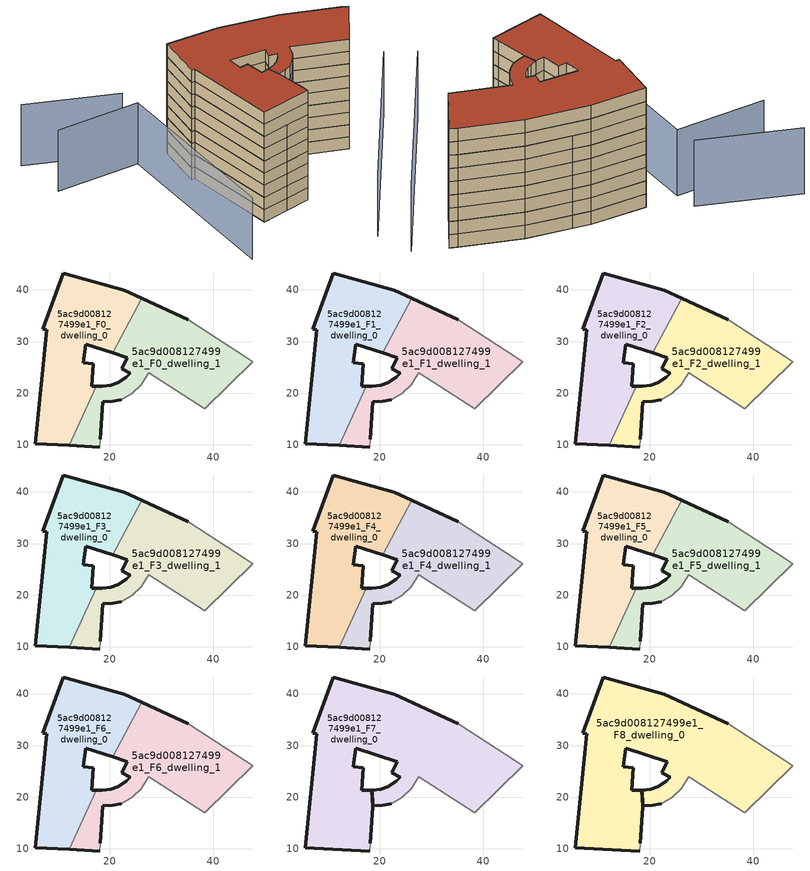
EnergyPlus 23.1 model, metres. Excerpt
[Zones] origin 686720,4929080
5ac9d008127499e1_F0_dwelling_0
 floor ground (EU_floor_Construction): 12.13,9.83 17.35,21.32 16.42,21.35 16.78,25.68 14.85,25.91 15.3,29.46 20.5,27.77 26.2,38.35 22.74,39.92 10.91,43.29 6.94,32.34 7.74,32.26 5.53,10.16 z0
 wall outside (EU_wall_Construction): 20.5,27.77 15.3,29.46 14.85,25.91 16.78,25.68 16.42,21.35 17.35,21.32 / 12.13,9.83 5.53,10.16 7.74,32.26 6.94,32.34 10.91,43.29 22.74,39.92 26.2,38.35 z0:3
 wall to 5ac9d008127499e1_F0_dwelling_1 (EU_wall_Construction): 26.2,38.35 20.5,27.77 / 17.35,21.32 12.13,9.83 z0:3
5ac9d008127499e1_F0_dwelling_1
 floor ground (EU_floor_Construction): 38.4,16.98 47.66,26.03 46.21,27.08 35.16,34.26 26.2,38.35 20.5,27.77 23.3,26.86 22.23,24.72 23.93,23.85 23.15,23.06 21.48,21.96 20.14,21.55 18.47,21.28 17.35,21.32 12.13,9.83 18.01,9.53 18.08,11 18.56,18.33 20.52,18.4 22.2,18.66 24.33,19.97 26.05,21.59 27.55,23.96 z0
 wall outside (EU_wall_Construction): 22.2,18.66 20.52,18.4 18.56,18.33 18.08,11 / 18.01,9.53 12.13,9.83 / 17.35,21.32 18.47,21.28 20.14,21.55 21.48,21.96 23.15,23.06 23.93,23.85 22.23,24.72 23.3,26.86 20.5,27.77 / 26.2,38.35 35.16,34.26 z0:3
 wall adiabatic (EU_wall_Construction): 18.08,11 18.01,9.53 / 35.16,34.26 46.21,27.08 47.66,26.03 38.4,16.98 27.55,23.96 26.05,21.59 24.33,19.97 22.2,18.66 z0:3
5ac9d008127499e1_F1_dwelling_0
 floor to 5ac9d008127499e1_F0_dwelling_0 (EU_floor_Construction): 12.13,9.83 17.35,21.32 16.42,21.35 16.78,25.68 14.85,25.91 15.3,29.46 20.5,27.77 26.2,38.35 22.74,39.92 10.91,43.29 6.94,32.34 7.74,32.26 5.53,10.16 z3
 wall outside (EU_wall_Construction): 20.5,27.77 15.3,29.46 14.85,25.91 16.78,25.68 16.42,21.35 17.35,21.32 / 12.13,9.83 5.53,10.16 7.74,32.26 6.94,32.34 10.91,43.29 22.74,39.92 26.2,38.35 z3:6
 wall to 5ac9d008127499e1_F1_dwelling_1 (EU_wall_Construction): 26.2,38.35 20.5,27.77 / 17.35,21.32 12.13,9.83 z3:6
5ac9d008127499e1_F1_dwelling_1
 floor to 5ac9d008127499e1_F0_dwelling_1 (EU_floor_Construction): 38.4,16.98 47.66,26.03 46.21,27.08 35.16,34.26 26.2,38.35 20.5,27.77 23.3,26.86 22.23,24.72 23.93,23.85 23.15,23.06 21.48,21.96 20.14,21.55 18.47,21.28 17.35,21.32 12.13,9.83 18.01,9.53 18.08,11 18.56,18.33 20.52,18.4 22.2,18.66 24.33,19.97 26.05,21.59 27.55,23.96 z3
 wall outside (EU_wall_Construction): 22.2,18.66 20.52,18.4 18.56,18.33 18.08,11 / 18.01,9.53 12.13,9.83 / 17.35,21.32 18.47,21.28 20.14,21.55 21.48,21.96 23.15,23.06 23.93,23.85 22.23,24.72 23.3,26.86 20.5,27.77 / 26.2,38.35 35.16,34.26 z3:6
 wall adiabatic (EU_wall_Construction): 18.08,11 18.01,9.53 / 35.16,34.26 46.21,27.08 47.66,26.03 38.4,16.98 27.55,23.96 26.05,21.59 24.33,19.97 22.2,18.66 z3:6
5ac9d008127499e1_F2_dwelling_0
 floor to 5ac9d008127499e1_F1_dwelling_0 (EU_floor_Construction): 12.13,9.83 17.35,21.32 16.42,21.35 16.78,25.68 14.85,25.91 15.3,29.46 20.5,27.77 26.2,38.35 22.74,39.92 10.91,43.29 6.94,32.34 7.74,32.26 5.53,10.16 z6
 wall outside (EU_wall_Construction): 20.5,27.77 15.3,29.46 14.85,25.91 16.78,25.68 16.42,21.35 17.35,21.32 / 12.13,9.83 5.53,10.16 7.74,32.26 6.94,32.34 10.91,43.29 22.74,39.92 26.2,38.35 z6:9
 wall to 5ac9d008127499e1_F2_dwelling_1 (EU_wall_Construction): 26.2,38.35 20.5,27.77 / 17.35,21.32 12.13,9.83 z6:9
5ac9d008127499e1_F2_dwelling_1
 floor to 5ac9d008127499e1_F1_dwelling_1 (EU_floor_Construction): 38.4,16.98 47.66,26.03 46.21,27.08 35.16,34.26 26.2,38.35 20.5,27.77 23.3,26.86 22.23,24.72 23.93,23.85 23.15,23.06 21.48,21.96 20.14,21.55 18.47,21.28 17.35,21.32 12.13,9.83 18.01,9.53 18.08,11 18.56,18.33 20.52,18.4 22.2,18.66 24.33,19.97 26.05,21.59 27.55,23.96 z6
 wall outside (EU_wall_Construction): 22.2,18.66 20.52,18.4 18.56,18.33 18.08,11 / 18.01,9.53 12.13,9.83 / 17.35,21.32 18.47,21.28 20.14,21.55 21.48,21.96 23.15,23.06 23.93,23.85 22.23,24.72 23.3,26.86 20.5,27.77 / 26.2,38.35 35.16,34.26 z6:9
 wall adiabatic (EU_wall_Construction): 18.08,11 18.01,9.53 / 35.16,34.26 46.21,27.08 47.66,26.03 38.4,16.98 27.55,23.96 26.05,21.59 24.33,19.97 22.2,18.66 z6:9
5ac9d008127499e1_F3_dwelling_0
 floor to 5ac9d008127499e1_F2_dwelling_0 (EU_floor_Construction): 12.13,9.83 17.35,21.32 16.42,21.35 16.78,25.68 14.85,25.91 15.3,29.46 20.5,27.77 26.2,38.35 22.74,39.92 10.91,43.29 6.94,32.34 7.74,32.26 5.53,10.16 z9
 wall outside (EU_wall_Construction): 20.5,27.77 15.3,29.46 14.85,25.91 16.78,25.68 16.42,21.35 17.35,21.32 / 12.13,9.83 5.53,10.16 7.74,32.26 6.94,32.34 10.91,43.29 22.74,39.92 26.2,38.35 z9:12
 wall to 5ac9d008127499e1_F3_dwelling_1 (EU_wall_Construction): 26.2,38.35 20.5,27.77 / 17.35,21.32 12.13,9.83 z9:12
5ac9d008127499e1_F3_dwelling_1
 floor to 5ac9d008127499e1_F2_dwelling_1 (EU_floor_Construction): 38.4,16.98 47.66,26.03 46.21,27.08 35.16,34.26 26.2,38.35 20.5,27.77 23.3,26.86 22.23,24.72 23.93,23.85 23.15,23.06 21.48,21.96 20.14,21.55 18.47,21.28 17.35,21.32 12.13,9.83 18.01,9.53 18.08,11 18.56,18.33 20.52,18.4 22.2,18.66 24.33,19.97 26.05,21.59 27.55,23.96 z9
 wall outside (EU_wall_Construction): 22.2,18.66 20.52,18.4 18.56,18.33 18.08,11 / 18.01,9.53 12.13,9.83 / 17.35,21.32 18.47,21.28 20.14,21.55 21.48,21.96 23.15,23.06 23.93,23.85 22.23,24.72 23.3,26.86 20.5,27.77 / 26.2,38.35 35.16,34.26 z9:12
 wall adiabatic (EU_wall_Construction): 18.08,11 18.01,9.53 / 35.16,34.26 46.21,27.08 47.66,26.03 38.4,16.98 27.55,23.96 26.05,21.59 24.33,19.97 22.2,18.66 z9:12
5ac9d008127499e1_F4_dwelling_0
 floor to 5ac9d008127499e1_F3_dwelling_0 (EU_floor_Construction): 12.13,9.83 17.35,21.32 16.42,21.35 16.78,25.68 14.85,25.91 15.3,29.46 20.5,27.77 26.2,38.35 22.74,39.92 10.91,43.29 6.94,32.34 7.74,32.26 5.53,10.16 z12
 wall outside (EU_wall_Construction): 20.5,27.77 15.3,29.46 14.85,25.91 16.78,25.68 16.42,21.35 17.35,21.32 / 12.13,9.83 5.53,10.16 7.74,32.26 6.94,32.34 10.91,43.29 22.74,39.92 26.2,38.35 z12:15
 wall to 5ac9d008127499e1_F4_dwelling_1 (EU_wall_Construction): 26.2,38.35 20.5,27.77 / 17.35,21.32 12.13,9.83 z12:15
5ac9d008127499e1_F4_dwelling_1
 floor to 5ac9d008127499e1_F3_dwelling_1 (EU_floor_Construction): 38.4,16.98 47.66,26.03 46.21,27.08 35.16,34.26 26.2,38.35 20.5,27.77 23.3,26.86 22.23,24.72 23.93,23.85 23.15,23.06 21.48,21.96 20.14,21.55 18.47,21.28 17.35,21.32 12.13,9.83 18.01,9.53 18.08,11 18.56,18.33 20.52,18.4 22.2,18.66 24.33,19.97 26.05,21.59 27.55,23.96 z12
 wall outside (EU_wall_Construction): 22.2,18.66 20.52,18.4 18.56,18.33 18.08,11 / 18.01,9.53 12.13,9.83 / 17.35,21.32 18.47,21.28 20.14,21.55 21.48,21.96 23.15,23.06 23.93,23.85 22.23,24.72 23.3,26.86 20.5,27.77 / 26.2,38.35 35.16,34.26 z12:15
 wall adiabatic (EU_wall_Construction): 18.08,11 18.01,9.53 / 35.16,34.26 46.21,27.08 47.66,26.03 38.4,16.98 27.55,23.96 26.05,21.59 24.33,19.97 22.2,18.66 z12:15
5ac9d008127499e1_F5_dwelling_0
 floor to 5ac9d008127499e1_F4_dwelling_0 (EU_floor_Construction): 12.13,9.83 17.35,21.32 16.42,21.35 16.78,25.68 14.85,25.91 15.3,29.46 20.5,27.77 26.2,38.35 22.74,39.92 10.91,43.29 6.94,32.34 7.74,32.26 5.53,10.16 z15
 wall outside (EU_wall_Construction): 20.5,27.77 15.3,29.46 14.85,25.91 16.78,25.68 16.42,21.35 17.35,21.32 / 12.13,9.83 5.53,10.16 7.74,32.26 6.94,32.34 10.91,43.29 22.74,39.92 26.2,38.35 z15:18
 wall to 5ac9d008127499e1_F5_dwelling_1 (EU_wall_Construction): 26.2,38.35 20.5,27.77 / 17.35,21.32 12.13,9.83 z15:18
5ac9d008127499e1_F5_dwelling_1
 floor to 5ac9d008127499e1_F4_dwelling_1 (EU_floor_Construction): 38.4,16.98 47.66,26.03 46.21,27.08 35.16,34.26 26.2,38.35 20.5,27.77 23.3,26.86 22.23,24.72 23.93,23.85 23.15,23.06 21.48,21.96 20.14,21.55 18.47,21.28 17.35,21.32 12.13,9.83 18.01,9.53 18.08,11 18.56,18.33 20.52,18.4 22.2,18.66 24.33,19.97 26.05,21.59 27.55,23.96 z15
 wall outside (EU_wall_Construction): 22.2,18.66 20.52,18.4 18.56,18.33 18.08,11 / 18.01,9.53 12.13,9.83 / 17.35,21.32 18.47,21.28 20.14,21.55 21.48,21.96 23.15,23.06 23.93,23.85 22.23,24.72 23.3,26.86 20.5,27.77 / 26.2,38.35 35.16,34.26 z15:18
 wall adiabatic (EU_wall_Construction): 18.08,11 18.01,9.53 / 35.16,34.26 46.21,27.08 47.66,26.03 38.4,16.98 27.55,23.96 26.05,21.59 24.33,19.97 22.2,18.66 z15:18
5ac9d008127499e1_F6_dwelling_0
 floor to 5ac9d008127499e1_F5_dwelling_0 (EU_floor_Construction): 12.13,9.83 17.35,21.32 16.42,21.35 16.78,25.68 14.85,25.91 15.3,29.46 20.5,27.77 26.2,38.35 22.74,39.92 10.91,43.29 6.94,32.34 7.74,32.26 5.53,10.16 z18
 wall outside (EU_wall_Construction): 20.5,27.77 15.3,29.46 14.85,25.91 16.78,25.68 16.42,21.35 17.35,21.32 / 12.13,9.83 5.53,10.16 7.74,32.26 6.94,32.34 10.91,43.29 22.74,39.92 26.2,38.35 z18:21
 wall to 5ac9d008127499e1_F6_dwelling_1 (EU_wall_Construction): 26.2,38.35 20.5,27.77 / 17.35,21.32 12.13,9.83 z18:21
5ac9d008127499e1_F6_dwelling_1
 floor to 5ac9d008127499e1_F5_dwelling_1 (EU_floor_Construction): 38.4,16.98 47.66,26.03 46.21,27.08 35.16,34.26 26.2,38.35 20.5,27.77 23.3,26.86 22.23,24.72 23.93,23.85 23.15,23.06 21.48,21.96 20.14,21.55 18.47,21.28 17.35,21.32 12.13,9.83 18.01,9.53 18.08,11 18.56,18.33 20.52,18.4 22.2,18.66 24.33,19.97 26.05,21.59 27.55,23.96 z18
 wall outside (EU_wall_Construction): 22.2,18.66 20.52,18.4 18.56,18.33 18.08,11 / 18.01,9.53 12.13,9.83 / 17.35,21.32 18.47,21.28 20.14,21.55 21.48,21.96 23.15,23.06 23.93,23.85 22.23,24.72 23.3,26.86 20.5,27.77 / 26.2,38.35 35.16,34.26 z18:21
 wall adiabatic (EU_wall_Construction): 18.08,11 18.01,9.53 / 35.16,34.26 46.21,27.08 47.66,26.03 38.4,16.98 27.55,23.96 26.05,21.59 24.33,19.97 22.2,18.66 z18:21
 roof outside (EU_roof_Construction): 18.45,21.28 18.59,18.33 18.56,18.33 18.55,18.11 18.4,21.28 17.64,21.31 z21
5ac9d008127499e1_F7_dwelling_0
 floor to 5ac9d008127499e1_F6_dwelling_0 (EU_floor_Construction): 12.13,9.83 17.35,21.32 16.42,21.35 16.78,25.68 14.85,25.91 15.3,29.46 20.5,27.77 26.2,38.35 22.74,39.92 10.91,43.29 6.94,32.34 7.74,32.26 5.53,10.16 z21
 floor to 5ac9d008127499e1_F6_dwelling_1 (EU_floor_Construction): 47.66,26.03 46.21,27.08 35.16,34.26 26.2,38.35 20.5,27.77 23.3,26.86 22.23,24.72 23.93,23.85 23.15,23.06 21.48,21.96 20.14,21.55 18.47,21.28 18.45,21.28 18.59,18.33 20.52,18.4 22.2,18.66 24.33,19.97 26.05,21.59 27.55,23.96 38.4,16.98 z21; 18.01,9.53 18.08,11 18.55,18.11 18.4,21.28 17.35,21.32 12.13,9.83 z21
 wall outside (EU_wall_Construction): 22.2,18.66 20.52,18.4 18.59,18.33 18.45,21.28 18.47,21.28 20.14,21.55 21.48,21.96 23.15,23.06 23.93,23.85 22.23,24.72 23.3,26.86 15.3,29.46 14.85,25.91 16.78,25.68 16.42,21.35 18.4,21.28 18.55,18.11 18.08,11 / 18.01,9.53 5.53,10.16 7.74,32.26 6.94,32.34 10.91,43.29 22.74,39.92 35.16,34.26 z21:24
 wall adiabatic (EU_wall_Construction): 18.08,11 18.01,9.53 / 35.16,34.26 46.21,27.08 47.66,26.03 38.4,16.98 27.55,23.96 26.05,21.59 24.33,19.97 22.2,18.66 z21:24
5ac9d008127499e1_F8_dwelling_0
 floor to 5ac9d008127499e1_F7_dwelling_0 (EU_floor_Construction): 38.4,16.98 47.66,26.03 46.21,27.08 35.16,34.26 22.74,39.92 10.91,43.29 6.94,32.34 7.74,32.26 5.53,10.16 18.01,9.53 18.08,11 18.55,18.11 18.4,21.28 16.42,21.35 16.78,25.68 14.85,25.91 15.3,29.46 23.3,26.86 22.23,24.72 23.93,23.85 23.15,23.06 21.48,21.96 20.14,21.55 18.47,21.28 18.45,21.28 18.59,18.33 20.52,18.4 22.2,18.66 24.33,19.97 26.05,21.59 27.55,23.96 z24
 wall outside (EU_wall_Construction): 22.2,18.66 20.52,18.4 18.59,18.33 18.45,21.28 18.47,21.28 20.14,21.55 21.48,21.96 23.15,23.06 23.93,23.85 22.23,24.72 23.3,26.86 15.3,29.46 14.85,25.91 16.78,25.68 16.42,21.35 18.4,21.28 18.55,18.11 18.08,11 / 18.01,9.53 5.53,10.16 7.74,32.26 6.94,32.34 10.91,43.29 22.74,39.92 35.16,34.26 z24:27
 wall adiabatic (EU_wall_Construction): 18.08,11 18.01,9.53 / 35.16,34.26 46.21,27.08 47.66,26.03 38.4,16.98 27.55,23.96 26.05,21.59 24.33,19.97 22.2,18.66 z24:27
 roof outside (EU_roof_Construction): 35.16,34.26 46.21,27.08 47.66,26.03 38.4,16.98 27.55,23.96 26.05,21.59 24.33,19.97 22.2,18.66 20.52,18.4 18.59,18.33 18.45,21.28 18.47,21.28 20.14,21.55 21.48,21.96 23.15,23.06 23.93,23.85 22.23,24.72 23.3,26.86 15.3,29.46 14.85,25.91 16.78,25.68 16.42,21.35 18.4,21.28 18.55,18.11 18.08,11 18.01,9.53 5.53,10.16 7.74,32.26 6.94,32.34 10.91,43.29 22.74,39.92 z27
shading: 17.76,-10.71 53.53,21.51 / 4.33,49.8 -13.39,61.98 / -15.22,49.59 3.89,44.89 / 3.89,44.89 -6.65,2.04 z0:15
[Building]
EU S2 Campaign: North Axis=0; Terrain=City; Solar Distribution=FullExterior
[Site:Location]
Bologna: Latitude=44.5; Longitude=11.25; Time Zone=1; Elevation=37
[SizingPeriod:WeatherFileDays]
AnnualSizingPeriod: Begin Month=1; Begin Day of Month=1; End Month=12; End Day of Month=31; Day of Week for Start Day=Monday; Use Weather File Daylight Saving Period=No; Use Weather File Rain and Snow Indicators=No
[MATERIAL]
EU_InternalMass_Material: Roughness=MediumRough; Thickness=0.1; Conductivity=1; Density=1800; Specific Heat=900; Thermal Absorptance=0.9; Solar Absorptance=0.7; Visible Absorptance=0.7
[MATERIAL:NOMASS] Roughness=MediumRough; Thermal Absorptance=0.9; Solar Absorptance=0.7; Visible Absorptance=0.7
Name | Thermal Resistance
EU_wall_NoMass | 0.905828
EU_roof_NoMass | 0.37593
EU_floor_NoMass | 0.67114
[CONSTRUCTION]
EU_wall_Construction: EU_wall_NoMass
EU_roof_Construction: EU_roof_NoMass
EU_floor_Construction: EU_floor_NoMass
EU_InternalMass_Construction: EU_InternalMass_Material
[ZONE] Type=1; Multiplier=1; Ceiling Height=autocalculate; Floor Area=autocalculate; Part of Total Floor Area=Yes
Name | Volume
5ac9d008127499e1_F0_dwelling_0; 5ac9d008127499e1_F1_dwelling_0; 5ac9d008127499e1_F2_dwelling_0; 5ac9d008127499e1_F3_dwelling_0; 5ac9d008127499e1_F4_dwelling_0; 5ac9d008127499e1_F5_dwelling_0; 5ac9d008127499e1_F6_dwelling_0 | 1088.6
5ac9d008127499e1_F7_dwelling_0; 5ac9d008127499e1_F8_dwelling_0 | 2176.74
5ac9d008127499e1_F0_dwelling_1; 5ac9d008127499e1_F1_dwelling_1; 5ac9d008127499e1_F2_dwelling_1; 5ac9d008127499e1_F3_dwelling_1; 5ac9d008127499e1_F4_dwelling_1; 5ac9d008127499e1_F5_dwelling_1; 5ac9d008127499e1_F6_dwelling_1 | 1088.62
[INTERNALMASS] Construction=EU_InternalMass_Construction
Name | Zone or ZoneList | Surface Area
5ac9d008127499e1_F0_dwelling_0_EU_InternalMass | 5ac9d008127499e1_F0_dwelling_0 | 362.867
5ac9d008127499e1_F0_dwelling_1_EU_InternalMass | 5ac9d008127499e1_F0_dwelling_1 | 362.872
5ac9d008127499e1_F1_dwelling_0_EU_InternalMass | 5ac9d008127499e1_F1_dwelling_0 | 362.867
5ac9d008127499e1_F1_dwelling_1_EU_InternalMass | 5ac9d008127499e1_F1_dwelling_1 | 362.872
5ac9d008127499e1_F2_dwelling_0_EU_InternalMass | 5ac9d008127499e1_F2_dwelling_0 | 362.867
5ac9d008127499e1_F2_dwelling_1_EU_InternalMass | 5ac9d008127499e1_F2_dwelling_1 | 362.872
5ac9d008127499e1_F3_dwelling_0_EU_InternalMass | 5ac9d008127499e1_F3_dwelling_0 | 362.867
5ac9d008127499e1_F3_dwelling_1_EU_InternalMass | 5ac9d008127499e1_F3_dwelling_1 | 362.872
5ac9d008127499e1_F4_dwelling_0_EU_InternalMass | 5ac9d008127499e1_F4_dwelling_0 | 362.867
5ac9d008127499e1_F4_dwelling_1_EU_InternalMass | 5ac9d008127499e1_F4_dwelling_1 | 362.872
5ac9d008127499e1_F5_dwelling_0_EU_InternalMass | 5ac9d008127499e1_F5_dwelling_0 | 362.867
5ac9d008127499e1_F5_dwelling_1_EU_InternalMass | 5ac9d008127499e1_F5_dwelling_1 | 362.872
5ac9d008127499e1_F6_dwelling_0_EU_InternalMass | 5ac9d008127499e1_F6_dwelling_0 | 362.867
5ac9d008127499e1_F6_dwelling_1_EU_InternalMass | 5ac9d008127499e1_F6_dwelling_1 | 362.872
5ac9d008127499e1_F7_dwelling_0_EU_InternalMass | 5ac9d008127499e1_F7_dwelling_0 | 725.582
5ac9d008127499e1_F8_dwelling_0_EU_InternalMass | 5ac9d008127499e1_F8_dwelling_0 | 725.582
[OTHEREQUIPMENT] Fuel Type=Electricity; Design Level Calculation Method=Watts/Area; Power per Zone Floor Area=1; Fraction Latent=0; Fraction Radiant=0; Fraction Lost=0; Carbon Dioxide Generation Rate=0; EndUse Subcategory=EU_Step8_InternalGains
Name | Zone or ZoneList or Space or SpaceList | Schedule
EU_Step8_InternalGain_5ac9d008127499e1_F0_dwelling_0_f000 | 5ac9d008127499e1_F0_dwelling_0 | EU_Step8_GainSchedule_5ac9d008127499e1_F0_dwelling_0_f000
EU_Step8_InternalGain_5ac9d008127499e1_F0_dwelling_1_f000 | 5ac9d008127499e1_F0_dwelling_1 | EU_Step8_GainSchedule_5ac9d008127499e1_F0_dwelling_1_f000
EU_Step8_InternalGain_5ac9d008127499e1_F1_dwelling_0_f000 | 5ac9d008127499e1_F1_dwelling_0 | EU_Step8_GainSchedule_5ac9d008127499e1_F1_dwelling_0_f000
EU_Step8_InternalGain_5ac9d008127499e1_F1_dwelling_1_f000 | 5ac9d008127499e1_F1_dwelling_1 | EU_Step8_GainSchedule_5ac9d008127499e1_F1_dwelling_1_f000
EU_Step8_InternalGain_5ac9d008127499e1_F2_dwelling_0_f000 | 5ac9d008127499e1_F2_dwelling_0 | EU_Step8_GainSchedule_5ac9d008127499e1_F2_dwelling_0_f000
EU_Step8_InternalGain_5ac9d008127499e1_F2_dwelling_1_f000 | 5ac9d008127499e1_F2_dwelling_1 | EU_Step8_GainSchedule_5ac9d008127499e1_F2_dwelling_1_f000
EU_Step8_InternalGain_5ac9d008127499e1_F3_dwelling_0_f000 | 5ac9d008127499e1_F3_dwelling_0 | EU_Step8_GainSchedule_5ac9d008127499e1_F3_dwelling_0_f000
EU_Step8_InternalGain_5ac9d008127499e1_F3_dwelling_1_f000 | 5ac9d008127499e1_F3_dwelling_1 | EU_Step8_GainSchedule_5ac9d008127499e1_F3_dwelling_1_f000
EU_Step8_InternalGain_5ac9d008127499e1_F4_dwelling_0_f000 | 5ac9d008127499e1_F4_dwelling_0 | EU_Step8_GainSchedule_5ac9d008127499e1_F4_dwelling_0_f000
EU_Step8_InternalGain_5ac9d008127499e1_F4_dwelling_1_f000 | 5ac9d008127499e1_F4_dwelling_1 | EU_Step8_GainSchedule_5ac9d008127499e1_F4_dwelling_1_f000
EU_Step8_InternalGain_5ac9d008127499e1_F5_dwelling_0_f000 | 5ac9d008127499e1_F5_dwelling_0 | EU_Step8_GainSchedule_5ac9d008127499e1_F5_dwelling_0_f000
EU_Step8_InternalGain_5ac9d008127499e1_F5_dwelling_1_f000 | 5ac9d008127499e1_F5_dwelling_1 | EU_Step8_GainSchedule_5ac9d008127499e1_F5_dwelling_1_f000
EU_Step8_InternalGain_5ac9d008127499e1_F6_dwelling_0_f000 | 5ac9d008127499e1_F6_dwelling_0 | EU_Step8_GainSchedule_5ac9d008127499e1_F6_dwelling_0_f000
EU_Step8_InternalGain_5ac9d008127499e1_F6_dwelling_1_f000 | 5ac9d008127499e1_F6_dwelling_1 | EU_Step8_GainSchedule_5ac9d008127499e1_F6_dwelling_1_f000
EU_Step8_InternalGain_5ac9d008127499e1_F7_dwelling_0_f000 | 5ac9d008127499e1_F7_dwelling_0 | EU_Step8_GainSchedule_5ac9d008127499e1_F7_dwelling_0_f000
EU_Step8_InternalGain_5ac9d008127499e1_F8_dwelling_0_f000 | 5ac9d008127499e1_F8_dwelling_0 | EU_Step8_GainSchedule_5ac9d008127499e1_F8_dwelling_0_f000
[ZONEVENTILATION:DESIGNFLOWRATE] Schedule=EU_AlwaysOn; Design Flow Rate Calculation Method=AirChanges/Hour; Air Changes per Hour=0.73129; Ventilation Type=Natural; Fan Pressure Rise=0; Fan Total Efficiency=1; Constant Term Coefficient=1; Temperature Term Coefficient=0; Velocity Term Coefficient=0; Velocity Squared Term Coefficient=0; Minimum Indoor Temperature=-100; Maximum Indoor Temperature=100; Delta Temperature=-100; Minimum Outdoor Temperature=-100; Maximum Outdoor Temperature=100; Maximum Wind Speed=40
Name | Zone or ZoneList or Space or SpaceList
EU_ConstantAir_5ac9d008127499e1_F0_dwelling_0 | 5ac9d008127499e1_F0_dwelling_0
EU_ConstantAir_5ac9d008127499e1_F0_dwelling_1 | 5ac9d008127499e1_F0_dwelling_1
EU_ConstantAir_5ac9d008127499e1_F1_dwelling_0 | 5ac9d008127499e1_F1_dwelling_0
EU_ConstantAir_5ac9d008127499e1_F1_dwelling_1 | 5ac9d008127499e1_F1_dwelling_1
EU_ConstantAir_5ac9d008127499e1_F2_dwelling_0 | 5ac9d008127499e1_F2_dwelling_0
EU_ConstantAir_5ac9d008127499e1_F2_dwelling_1 | 5ac9d008127499e1_F2_dwelling_1
EU_ConstantAir_5ac9d008127499e1_F3_dwelling_0 | 5ac9d008127499e1_F3_dwelling_0
EU_ConstantAir_5ac9d008127499e1_F3_dwelling_1 | 5ac9d008127499e1_F3_dwelling_1
EU_ConstantAir_5ac9d008127499e1_F4_dwelling_0 | 5ac9d008127499e1_F4_dwelling_0
EU_ConstantAir_5ac9d008127499e1_F4_dwelling_1 | 5ac9d008127499e1_F4_dwelling_1
EU_ConstantAir_5ac9d008127499e1_F5_dwelling_0 | 5ac9d008127499e1_F5_dwelling_0
EU_ConstantAir_5ac9d008127499e1_F5_dwelling_1 | 5ac9d008127499e1_F5_dwelling_1
EU_ConstantAir_5ac9d008127499e1_F6_dwelling_0 | 5ac9d008127499e1_F6_dwelling_0
EU_ConstantAir_5ac9d008127499e1_F6_dwelling_1 | 5ac9d008127499e1_F6_dwelling_1
EU_ConstantAir_5ac9d008127499e1_F7_dwelling_0 | 5ac9d008127499e1_F7_dwelling_0
EU_ConstantAir_5ac9d008127499e1_F8_dwelling_0 | 5ac9d008127499e1_F8_dwelling_0
[HVACTEMPLATE:THERMOSTAT] Constant Heating Setpoint=20; Constant Cooling Setpoint=50
EU_HeatOnly_5ac9d008127499e1_F0_dwelling_0; EU_HeatOnly_5ac9d008127499e1_F0_dwelling_1; EU_HeatOnly_5ac9d008127499e1_F1_dwelling_0; EU_HeatOnly_5ac9d008127499e1_F1_dwelling_1; EU_HeatOnly_5ac9d008127499e1_F2_dwelling_0; EU_HeatOnly_5ac9d008127499e1_F2_dwelling_1; EU_HeatOnly_5ac9d008127499e1_F3_dwelling_0; EU_HeatOnly_5ac9d008127499e1_F3_dwelling_1; EU_HeatOnly_5ac9d008127499e1_F4_dwelling_0; EU_HeatOnly_5ac9d008127499e1_F4_dwelling_1; EU_HeatOnly_5ac9d008127499e1_F5_dwelling_0; EU_HeatOnly_5ac9d008127499e1_F5_dwelling_1; EU_HeatOnly_5ac9d008127499e1_F6_dwelling_0; EU_HeatOnly_5ac9d008127499e1_F6_dwelling_1; EU_HeatOnly_5ac9d008127499e1_F7_dwelling_0; EU_HeatOnly_5ac9d008127499e1_F8_dwelling_0
[HVACTEMPLATE:ZONE:IDEALLOADSAIRSYSTEM] System Availability Schedule=EU_AlwaysOn; Maximum Heating Supply Air Temperature=50; Minimum Cooling Supply Air Temperature=13; Maximum Heating Supply Air Humidity Ratio=0.0156; Minimum Cooling Supply Air Humidity Ratio=0.0077; Heating Limit=NoLimit; Cooling Limit=NoLimit; Heating Availability Schedule=EU_AlwaysOn; Cooling Availability Schedule=EU_CoolingOff; Dehumidification Control Type=ConstantSensibleHeatRatio; Cooling Sensible Heat Ratio=0.7; Dehumidification Setpoint=60; Humidification Control Type=None; Humidification Setpoint=30; Outdoor Air Method=None; Outdoor Air Flow Rate per Person=0.00944; Outdoor Air Flow Rate per Zone Floor Area=0; Outdoor Air Flow Rate per Zone=0; Demand Controlled Ventilation Type=None; Outdoor Air Economizer Type=NoEconomizer; Heat Recovery Type=None; Sensible Heat Recovery Effectiveness=0.7; Latent Heat Recovery Effectiveness=0.65
Name | Template Thermostat
5ac9d008127499e1_F0_dwelling_0 | EU_HeatOnly_5ac9d008127499e1_F0_dwelling_0
5ac9d008127499e1_F0_dwelling_1 | EU_HeatOnly_5ac9d008127499e1_F0_dwelling_1
5ac9d008127499e1_F1_dwelling_0 | EU_HeatOnly_5ac9d008127499e1_F1_dwelling_0
5ac9d008127499e1_F1_dwelling_1 | EU_HeatOnly_5ac9d008127499e1_F1_dwelling_1
5ac9d008127499e1_F2_dwelling_0 | EU_HeatOnly_5ac9d008127499e1_F2_dwelling_0
5ac9d008127499e1_F2_dwelling_1 | EU_HeatOnly_5ac9d008127499e1_F2_dwelling_1
5ac9d008127499e1_F3_dwelling_0 | EU_HeatOnly_5ac9d008127499e1_F3_dwelling_0
5ac9d008127499e1_F3_dwelling_1 | EU_HeatOnly_5ac9d008127499e1_F3_dwelling_1
5ac9d008127499e1_F4_dwelling_0 | EU_HeatOnly_5ac9d008127499e1_F4_dwelling_0
5ac9d008127499e1_F4_dwelling_1 | EU_HeatOnly_5ac9d008127499e1_F4_dwelling_1
5ac9d008127499e1_F5_dwelling_0 | EU_HeatOnly_5ac9d008127499e1_F5_dwelling_0
5ac9d008127499e1_F5_dwelling_1 | EU_HeatOnly_5ac9d008127499e1_F5_dwelling_1
5ac9d008127499e1_F6_dwelling_0 | EU_HeatOnly_5ac9d008127499e1_F6_dwelling_0
5ac9d008127499e1_F6_dwelling_1 | EU_HeatOnly_5ac9d008127499e1_F6_dwelling_1
5ac9d008127499e1_F7_dwelling_0 | EU_HeatOnly_5ac9d008127499e1_F7_dwelling_0
5ac9d008127499e1_F8_dwelling_0 | EU_HeatOnly_5ac9d008127499e1_F8_dwelling_0
[SIZING:ZONE] Zone Cooling Design Supply Air Temperature Input Method=SupplyAirTemperature; Zone Cooling Design Supply Air Temperature=13; Zone Heating Design Supply Air Temperature Input Method=SupplyAirTemperature; Zone Heating Design Supply Air Temperature=50; Zone Cooling Design Supply Air Humidity Ratio=0.008; Zone Heating Design Supply Air Humidity Ratio=0.008; Cooling Design Air Flow Method=DesignDay; Cooling Design Air Flow Rate=0; Cooling Minimum Air Flow per Zone Floor Area=0.000762; Cooling Minimum Air Flow=0; Cooling Minimum Air Flow Fraction=0.2; Heating Design Air Flow Method=DesignDay; Heating Design Air Flow Rate=0; Heating Maximum Air Flow per Zone Floor Area=0.002032; Heating Maximum Air Flow=0.141576; Heating Maximum Air Flow Fraction=0.3; Account for Dedicated Outdoor Air System=No; Dedicated Outdoor Air System Control Strategy=NeutralSupplyAir; Dedicated Outdoor Air Low Setpoint Temperature for Design=autosize; Dedicated Outdoor Air High Setpoint Temperature for Design=autosize; Zone Load Sizing Method=Sensible Load Only No Latent Load; Zone Latent Cooling Design Supply Air Humidity Ratio Input Method=HumidityRatioDifference; Zone Cooling Design Supply Air Humidity Ratio Difference=0.005; Zone Latent Heating Design Supply Air Humidity Ratio Input Method=HumidityRatioDifference; Zone Humidification Design Supply Air Humidity Ratio Difference=0.005
5ac9d008127499e1_F0_dwelling_0; 5ac9d008127499e1_F0_dwelling_1; 5ac9d008127499e1_F1_dwelling_0; 5ac9d008127499e1_F1_dwelling_1; 5ac9d008127499e1_F2_dwelling_0; 5ac9d008127499e1_F2_dwelling_1; 5ac9d008127499e1_F3_dwelling_0; 5ac9d008127499e1_F3_dwelling_1; 5ac9d008127499e1_F4_dwelling_0; 5ac9d008127499e1_F4_dwelling_1; 5ac9d008127499e1_F5_dwelling_0; 5ac9d008127499e1_F5_dwelling_1; 5ac9d008127499e1_F6_dwelling_0; 5ac9d008127499e1_F6_dwelling_1; 5ac9d008127499e1_F7_dwelling_0; 5ac9d008127499e1_F8_dwelling_0
[SCHEDULE:CONSTANT]
Name | Hourly Value
EU_AlwaysOn | 1
EU_CoolingOff | 0
[SCHEDULE:FILE] Column Number=1; Rows to Skip at Top=0; Number of Hours of Data=8760; Column Separator=Comma; Interpolate to Timestep=No; Minutes per Item=60; Adjust Schedule for Daylight Savings=Yes
Name | File
EU_Step8_GainSchedule_5ac9d008127499e1_F0_dwelling_0_f000 | ../../schedules/5ac9d008127499e1/5ac9d008127499e1_F0_dwelling_0_f000_gain.csv
EU_Step8_GainSchedule_5ac9d008127499e1_F0_dwelling_1_f000 | ../../schedules/5ac9d008127499e1/5ac9d008127499e1_F0_dwelling_1_f000_gain.csv
EU_Step8_GainSchedule_5ac9d008127499e1_F1_dwelling_0_f000 | ../../schedules/5ac9d008127499e1/5ac9d008127499e1_F1_dwelling_0_f000_gain.csv
EU_Step8_GainSchedule_5ac9d008127499e1_F1_dwelling_1_f000 | ../../schedules/5ac9d008127499e1/5ac9d008127499e1_F1_dwelling_1_f000_gain.csv
EU_Step8_GainSchedule_5ac9d008127499e1_F2_dwelling_0_f000 | ../../schedules/5ac9d008127499e1/5ac9d008127499e1_F2_dwelling_0_f000_gain.csv
EU_Step8_GainSchedule_5ac9d008127499e1_F2_dwelling_1_f000 | ../../schedules/5ac9d008127499e1/5ac9d008127499e1_F2_dwelling_1_f000_gain.csv
EU_Step8_GainSchedule_5ac9d008127499e1_F3_dwelling_0_f000 | ../../schedules/5ac9d008127499e1/5ac9d008127499e1_F3_dwelling_0_f000_gain.csv
EU_Step8_GainSchedule_5ac9d008127499e1_F3_dwelling_1_f000 | ../../schedules/5ac9d008127499e1/5ac9d008127499e1_F3_dwelling_1_f000_gain.csv
EU_Step8_GainSchedule_5ac9d008127499e1_F4_dwelling_0_f000 | ../../schedules/5ac9d008127499e1/5ac9d008127499e1_F4_dwelling_0_f000_gain.csv
EU_Step8_GainSchedule_5ac9d008127499e1_F4_dwelling_1_f000 | ../../schedules/5ac9d008127499e1/5ac9d008127499e1_F4_dwelling_1_f000_gain.csv
EU_Step8_GainSchedule_5ac9d008127499e1_F5_dwelling_0_f000 | ../../schedules/5ac9d008127499e1/5ac9d008127499e1_F5_dwelling_0_f000_gain.csv
EU_Step8_GainSchedule_5ac9d008127499e1_F5_dwelling_1_f000 | ../../schedules/5ac9d008127499e1/5ac9d008127499e1_F5_dwelling_1_f000_gain.csv
EU_Step8_GainSchedule_5ac9d008127499e1_F6_dwelling_0_f000 | ../../schedules/5ac9d008127499e1/5ac9d008127499e1_F6_dwelling_0_f000_gain.csv
EU_Step8_GainSchedule_5ac9d008127499e1_F6_dwelling_1_f000 | ../../schedules/5ac9d008127499e1/5ac9d008127499e1_F6_dwelling_1_f000_gain.csv
EU_Step8_GainSchedule_5ac9d008127499e1_F7_dwelling_0_f000 | ../../schedules/5ac9d008127499e1/5ac9d008127499e1_F7_dwelling_0_f000_gain.csv
EU_Step8_GainSchedule_5ac9d008127499e1_F8_dwelling_0_f000 | ../../schedules/5ac9d008127499e1/5ac9d008127499e1_F8_dwelling_0_f000_gain.csv
